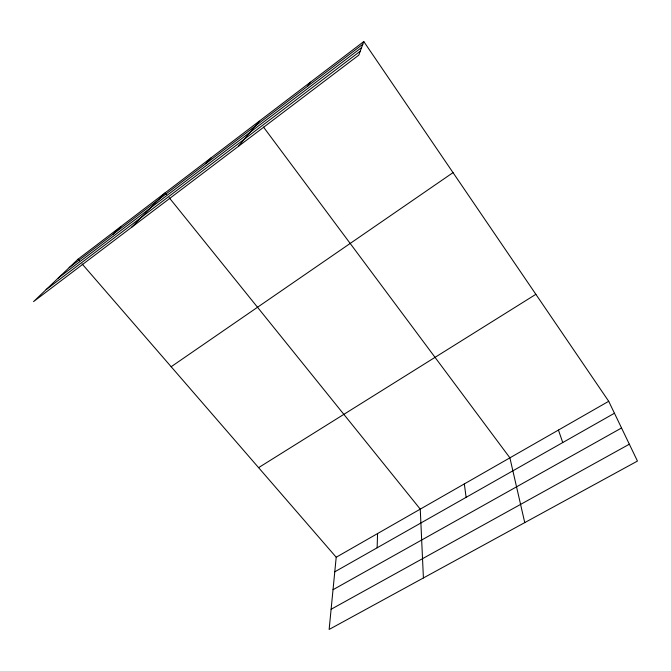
<?xml version="1.0" encoding="UTF-8"?>
<svg xmlns="http://www.w3.org/2000/svg" width="671" height="671" viewBox="0 0 671 671"><rect width="100%" height="100%" fill="white"/><g stroke="black" fill="none" stroke-linecap="round" stroke-linejoin="round"><path stroke-width="1.01" d="M377.136 547.788L377.563 533.571M82.097 263.913L336.205 557.24L329.134 629.448L637.45 461.069L608.706 401.292L363.791 41.552L78.012 259.199L33.55 301.606L358.809 55.114L363.791 41.552M307.821 86.056L310.413 82.206M238.415 146.353L259.157 121.241M205.88 163.615L211.306 157.685M131.633 227.276L165.225 192.778L166.542 194.405M113.038 234.254L120.83 226.588M69.163 267.637L362.818 44.211M58.218 278.079L361.594 47.532M46.131 289.604L360.235 51.222M171.164 366.727L453.026 172.623M258.595 467.653L535.869 294.317M336.205 557.24L608.706 401.292M334.779 571.809L614.443 413.235M333.026 589.708L621.539 427.981M331.113 609.268L629.339 444.21M78.012 259.199L79.371 260.767M169.167 197.66L420.256 509.138L423.409 577.957M263.51 127.087L509.893 457.84L524.756 522.608M558.44 430.061L562.751 442.541M464.34 483.908L466.11 497.337"/></g></svg>
